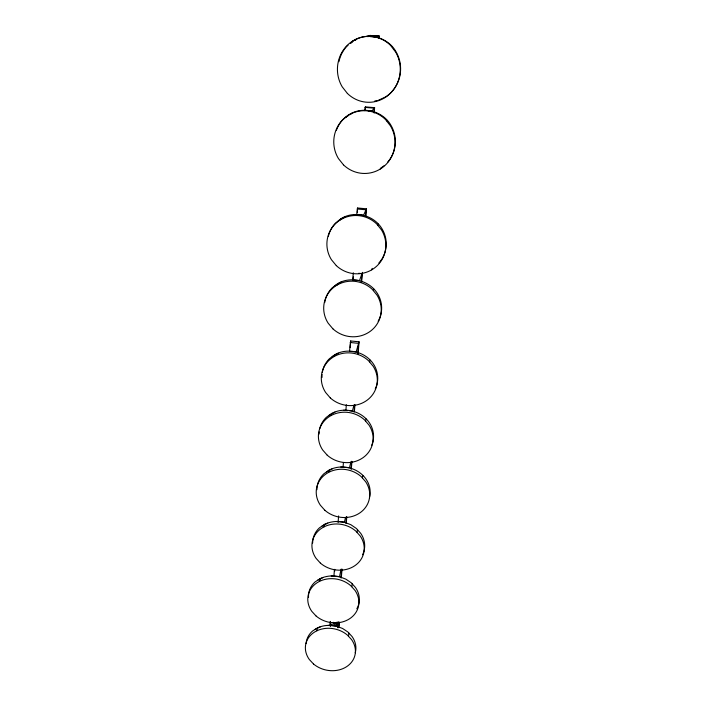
<?xml version="1.0" encoding="UTF-8"?>
<svg xmlns="http://www.w3.org/2000/svg" width="706" height="706" viewBox="0 0 706 706"><rect width="100%" height="100%" fill="white"/><g stroke="black" fill="none" stroke-linecap="round" stroke-linejoin="round"><path stroke-width="1.06" d="M356.618 215.506L357.589 208.005L366.432 208.808L365.832 216.407M364.728 110.648L365.426 106.888L374.604 107.665L374.18 113.066M357.262 212.338L357.589 208.005M365.187 110.127L365.426 106.888M352.709 280.344L353.282 272.763M353.106 280.141L353.353 276.902M349.496 351.261L350.653 340.972L359.063 341.81L358.101 353.812M350.15 347.511L350.653 340.972M345.914 410.186L346.337 404.714M329.923 625.754L330.258 621.368M333.929 576.034L334.432 569.53M330.346 624.333L330.514 622.145M338.103 522.396L338.606 515.927M334.6 571.498L334.768 569.345M343.072 466.993L343.416 462.598M378.628 38.318L378.804 36.156L369.979 35.45L366.37 36.483L368.417 36.588M379.025 38.195L379.193 35.997L369.979 35.45M365.487 216.327L365.999 209.788L357.112 208.976M373.853 112.51L374.198 108.168L364.976 107.383M361.269 282.259L361.957 273.601L358.701 273.284M361.631 282.047L362.399 272.348M357.836 353.203L358.622 343.354L350.167 342.498M354.05 412.145L354.668 404.485M341.016 577.958L341.713 569.283M354.421 411.43L354.941 404.891M341.316 577.737L342.013 569.089M345.966 523.278L346.487 516.818M337.856 627.819L338.209 623.433M346.267 523.234L346.787 516.783M338.165 627.475L338.606 622.004M351.032 468.969L351.65 461.274M351.306 469.146L351.932 461.486M330.461 626.363L330.761 624.254M337.945 627.608L338.712 622.357M339.18 622.648L338.871 624.757L339.365 622.154M338.677 627.616L339.436 622.41L338.615 626.751M348.508 636.08L348.923 633.105M351.835 586.686L352.241 583.888M357.06 532.236L357.448 529.659M338.695 622.18L338.024 625.71L330.47 624.448L330.823 622.692M337.265 621.951L336.453 626.169L342.613 628.49L347.961 632.055L352.126 636.609A25.089 20.933 12.6 0 1 355.25 652.794M362.425 477.777L362.787 475.42M341.051 569.221L339.515 576.74L345.808 579.123L351.261 582.803L355.515 587.524A25.61 21.824 12.9 0 1 356.83 608.775M345.508 517.295L344.44 522.263L350.864 524.717L356.451 528.529L360.792 533.436A26.193 22.83 13.2 0 1 362.566 554.757M365.673 420.97L366.026 418.87M316.862 630.793L317.515 627.846C323.454 625.154 330.126 624.704 336.453 626.169L328.299 625.384M350.864 461.83L349.496 467.769L340.777 467.045M319.518 581.365L320.171 578.585C326.216 575.778 333.038 575.24 339.515 576.74L331.185 575.972M369.715 361.887L370.059 360.069M323.983 526.879L324.636 524.311C330.805 521.363 337.786 520.719 344.44 522.263L335.915 521.513M353.935 405.103L352.435 410.954L349.461 410.724M328.59 472.385L329.234 470.028C341.713 463.577 358.277 467.707 366.202 479.348A26.766 23.863 13.6 0 1 369.441 497.712M359.063 341.81L356.159 351.879L350.07 351.42M373.456 290.545L373.792 289.072M331.07 415.552L331.714 413.434C344.431 406.612 361.525 410.883 369.512 422.956A27.366 24.957 14.5 0 1 371.744 445.212M371.709 269.851L372.186 268.368M334.3 356.442L334.944 354.597C347.926 347.378 365.576 351.791 373.624 364.314A27.993 26.113 15.9 0 1 375.257 388.927M361.957 273.601L359.522 280.538L354.306 280.176M377.904 225.179L378.213 224.049M337.071 285.074L337.715 283.565C351.006 275.843 369.326 280.441 377.445 293.528A28.752 27.525 19.9 0 1 378.134 321.265M366.432 208.808L363.608 215.198L353.997 214.589M380.243 169.043L380.684 168.099A31.214 30.429 82.2 0 0 383.923 165.804M340.627 219.69L341.263 218.507C354.827 210.326 373.792 215.092 381.955 228.7A29.484 28.831 31 0 1 382.617 257.778M386.817 120.902L387.091 120.347M385.07 97.543L385.494 96.996A32.811 31.232 -89.2 0 0 391.115 92.442M374.604 107.665L371.938 110.983L367.95 110.754M348.102 115.396C361.763 105.468 382.696 110.665 390.956 125.315A31.214 30.429 82.2 0 1 387.523 162.354M350.414 43.198C364.049 30.967 387.523 35.9 396.11 51.935A32.811 31.232 -89.2 0 1 391.83 91.683M348.049 45.263L346.469 46.64A32.811 31.232 -89.2 0 0 341.739 53.665M336.356 130.31A31.214 30.429 82.2 0 1 342.578 119.941L348.72 114.769M341.263 218.507L335.368 223.237A29.484 28.831 31 0 0 328.316 236.431M337.715 283.565L331.97 288.022A28.752 27.525 19.9 0 0 324.716 302.583M334.944 354.597L329.349 358.772A27.993 26.113 15.9 0 0 322.307 372.53M331.714 413.434L326.251 417.387A27.366 24.957 14.5 0 0 319.747 428.666M329.234 470.028L323.904 473.77A26.766 23.863 13.6 0 0 316.932 489.69M324.636 524.311L319.43 527.85A26.193 22.83 13.2 0 0 312.643 543.046M320.171 578.585L315.097 581.929A25.61 21.824 12.9 0 0 308.522 597.382M350.494 43.322L352.223 42.183M354.809 40.48L356.539 39.342M317.515 627.846L312.546 631.014A25.089 20.933 12.6 0 0 306.13 643.607M345.658 117.346L348.173 115.749M349.858 114.672L352.382 113.075M338.315 220.863L344.784 216.954M334.847 285.771L341.148 282.091M332.155 356.662L338.28 353.212M328.987 415.384L334.971 412.127M326.578 471.864L332.429 468.784M322.042 526.041L327.752 523.128M317.638 580.226L323.216 577.473M315.044 629.39L320.498 626.778M378.089 100.411L385.494 96.996M379.193 35.997L376.616 36.994L370.474 36.694M352.17 41.345L352.779 41.142M374.86 100.94L377.013 100.587M343.513 410.248L347.484 410.565M319.112 434.075A27.366 24.957 14.5 0 1 319.209 431.887M338.906 61.704A32.811 31.232 -89.2 0 1 341.28 54.618M336.409 622.348A1.906 1.121 8.6 0 1 336.347 623.795A1.906 1.121 8.6 0 1 333.929 623.769A1.906 1.121 8.6 0 1 333.161 622.321M336.841 622.427A1.906 1.121 8.6 0 1 335.359 622.983A1.906 1.121 8.6 0 1 333.594 622.401M322.051 377.41A27.993 26.113 15.9 0 1 322.086 374.48M382.078 258.696A29.484 28.831 31 0 1 378.84 262.994M313.526 664.002L309.343 659.536A25.213 21.003 12.6 0 1 314.338 632.197A25.213 21.003 12.6 0 1 347.431 635.118L351.623 639.68A25.213 21.003 12.6 0 1 346.417 666.808A25.213 21.003 12.6 0 1 313.526 664.002M316.067 615.994L311.805 611.361A25.734 21.904 12.9 0 1 316.941 582.838A25.734 21.904 12.9 0 1 350.741 585.68L355.021 590.419A25.734 21.904 12.9 0 1 349.664 618.721A25.734 21.904 12.9 0 1 316.067 615.994M320.392 563.114L316.041 558.296A26.325 22.919 13.2 0 1 321.354 528.432A26.325 22.919 13.2 0 1 355.939 531.194L360.307 536.128A26.325 22.919 13.2 0 1 354.765 565.753A26.325 22.919 13.2 0 1 320.392 563.114M324.848 510.262L320.4 505.258A26.907 23.96 13.6 0 1 325.898 474.017A26.907 23.96 13.6 0 1 361.278 476.691L365.734 481.819A26.907 23.96 13.6 0 1 360.007 512.794A26.907 23.96 13.6 0 1 324.848 510.262M327.205 455.167L322.66 449.969A27.516 25.063 14.5 0 1 328.308 417.281A27.516 25.063 14.5 0 1 364.499 419.841L369.053 425.171A27.516 25.063 14.5 0 1 363.158 457.594A27.516 25.063 14.5 0 1 327.205 455.167M330.293 397.919L325.651 392.51A28.143 26.228 15.9 0 1 331.485 358.269A28.143 26.228 15.9 0 1 368.523 360.722L373.174 366.264A28.143 26.228 15.9 0 1 367.085 400.223A28.143 26.228 15.9 0 1 330.293 397.919M332.914 328.837L328.149 323.171A28.911 27.658 19.9 0 1 334.176 287.015A28.911 27.658 19.9 0 1 372.23 289.319L377.004 295.134A28.911 27.658 19.9 0 1 370.703 330.982A28.911 27.658 19.9 0 1 332.914 328.837M336.303 265.615L331.432 259.711A29.652 28.981 30.7 0 1 337.662 221.755A29.652 28.981 30.7 0 1 376.651 223.908L381.531 229.971A29.652 28.981 30.7 0 1 375.018 267.6A29.652 28.981 30.7 0 1 336.303 265.615M343.487 164.869L338.448 158.568A31.391 30.605 81.8 0 1 345.022 117.637A31.391 30.605 81.8 0 1 385.52 119.543L390.568 126.021A31.391 30.605 81.8 0 1 383.693 166.581A31.391 30.605 81.8 0 1 343.487 164.869M347.37 93.413L342.207 86.829A33.005 31.426 -89.3 0 1 349.011 43.728A33.005 31.426 -89.3 0 1 390.577 45.431L395.748 52.209A33.005 31.426 -89.3 0 1 388.618 94.922A33.005 31.426 -89.3 0 1 347.37 93.413"/></g></svg>
